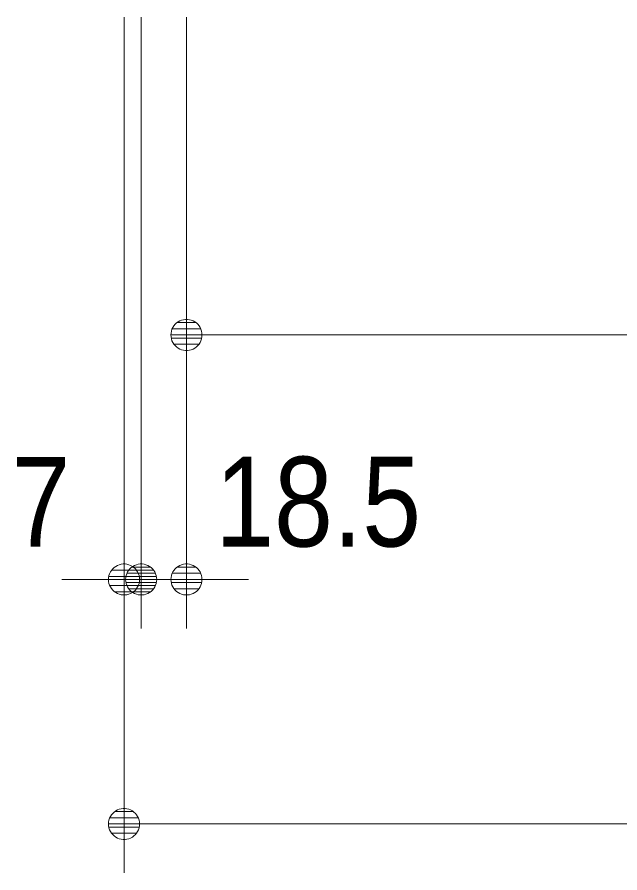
# Model space of a CAD drawing. Units: millimetres, scale not verified. Extents: x -6062 to 6062, y -3045 to 3045.
# Drawn here: x -4766.2 to -4519.9, y -2370 to -2020 of the extents above; entities that cross this region are included whole.
import ezdxf
from ezdxf.enums import TextEntityAlignment as Align

# ---------------------------------------------------------------- set-up
doc = ezdxf.new("R2010")
doc.units = ezdxf.units.MM
doc.header["$LTSCALE"] = 20
for name, color, linetype, lineweight in [('0-0_2寸法-2', 7, 'Continuous', 9), ('0-1_0', 7, 'Continuous', 9), ('0-2_2寸法-1', 7, 'Continuous', 9)]:
    doc.layers.add(name, color=color, linetype=linetype, lineweight=lineweight)
doc.styles.add('ＭＳ Ｐゴシック', font='')
doc.styles.get('ＭＳ Ｐゴシック').set_extended_font_data('MS PGothic')

# ---------------------------------------------------------------- blocks, each defined once
blk = doc.blocks.new('_Dot')
at = {"layer": '0-1_0'}
for p, q in [((7.99, 6), (-7.99, 6)), ((-10, 0), (-20, 0)), ((9.78, 2), (-9.78, 2)), ((9.16, -3.98), (-9.16, -3.98)), ((6, -7.98), (-6, -7.98))]:
    blk.add_line(p, q, dxfattribs=at)
for points in [[(10, 0), (9.92, 1.25), (9.69, 2.49), (9.3, 3.68), (8.76, 4.82), (8.09, 5.88), (7.29, 6.85), (6.37, 7.71), (5.36, 8.44), (4.26, 9.05), (3.09, 9.51), (1.87, 9.82), (0.63, 9.98), (-0.63, 9.98), (-1.87, 9.82), (-3.09, 9.51), (-4.26, 9.05), (-5.36, 8.44), (-6.37, 7.71), (-7.29, 6.85), (-8.09, 5.88), (-8.76, 4.82), (-9.3, 3.68), (-9.69, 2.49), (-9.92, 1.25), (-10, 0), (0, 0)], [(-10, 0), (-9.92, -1.25), (-9.69, -2.49), (-9.3, -3.68), (-8.76, -4.82), (-8.09, -5.88), (-7.29, -6.85), (-6.37, -7.71), (-5.36, -8.44), (-4.26, -9.05), (-3.09, -9.51), (-1.87, -9.82), (-0.63, -9.98), (0.63, -9.98), (1.87, -9.82), (3.09, -9.51), (4.26, -9.05), (5.36, -8.44), (6.37, -7.71), (7.29, -6.85), (8.09, -5.88), (8.76, -4.82), (9.3, -3.68), (9.69, -2.49), (9.92, -1.25), (10, 0), (0, 0)]]:
    blk.add_lwpolyline(points, close=True, dxfattribs=at)

msp = doc.modelspace()

# ---------------------------------------------------------------- linework, layer by layer
at = {"layer": '0-0_2寸法-2'}
for p, q in [((-4722.5, -2020), (-4722.5, -2270)), ((-4715.5, -2020), (-4715.5, -2270)), ((-4715.5, -2020), (-4715.5, -2270)), ((-4697, -2020), (-4697, -2270)), ((-4735.21, -2250), (-4747.92, -2250)), ((-4728.21, -2250), (-4740.92, -2250)), ((-4715.5, -2250), (-4722.5, -2250)), ((-4697, -2250), (-4715.5, -2250)), ((-4702.79, -2250), (-4690.08, -2250)), ((-4684.29, -2250), (-4671.58, -2250))]:
    msp.add_line(p, q, dxfattribs=at)
at = {"layer": '0-2_2寸法-1'}
for p, q in [((-4697, -2020), (-4697, -2170)), ((-4684.29, -2150), (-3943.71, -2150)), ((-4722.5, -2270), (-4722.5, -2370)), ((-4709.79, -2350), (-2328.21, -2350))]:
    msp.add_line(p, q, dxfattribs=at)

# ---------------------------------------------------------------- block references
at = {"layer": '0-0_2寸法-2', "xscale": 0.6356201, "yscale": 0.6356201}
for p in [(-4722.5, -2250), (-4715.5, -2250)]:
    msp.add_blockref('_Dot', p, dxfattribs=at)
at = {"layer": '0-0_2寸法-2', "xscale": 0.6356201, "yscale": 0.6356201, "rotation": 180}
for p in [(-4715.5, -2250), (-4697, -2250)]:
    msp.add_blockref('_Dot', p, dxfattribs=at)
at = {"layer": '0-2_2寸法-1', "xscale": 0.6356201, "yscale": 0.6356201, "rotation": 180}
for p in [(-4697, -2150), (-4722.5, -2350)]:
    msp.add_blockref('_Dot', p, dxfattribs=at)

# ---------------------------------------------------------------- texts
at = {"layer": '0-0_2寸法-2', "style": 'ＭＳ Ｐゴシック', "width": 0.9}
for s, height, p in [('7', 36.66, (-4768.4, -2247.52)), ('18.5', 36.69, (-4685.21, -2247.52))]:
    msp.add_text(s, height=height, dxfattribs=at).set_placement(p, align=Align.BOTTOM_LEFT)

doc.saveas('drawing.dxf')
